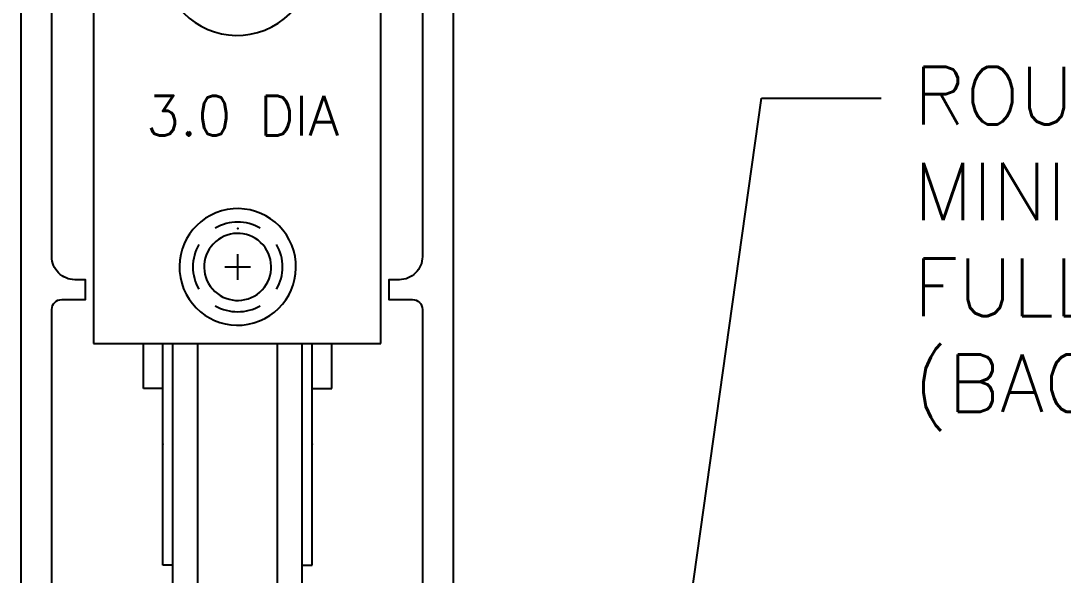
# Model space of a CAD drawing. Extents: x 0 to 79.8, y 0 to 38.2.
# Drawn here: x 59.907 to 63.17, y 30.592 to 32.328 of the extents above; entities that cross this region are included whole.
import ezdxf
from ezdxf.enums import TextEntityAlignment as Align

# ---------------------------------------------------------------- set-up
doc = ezdxf.new("R2010")
doc.units = 0
doc.header["$MEASUREMENT"] = 0
doc.layers.get('0').update_dxf_attribs({"linetype": 'CONTINUOUS'})
for name, color, linetype in [('DIM', 4, 'CONTINUOUS'), ('HARDWARE', 7, 'CONTINUOUS'), ('TEXT', 7, 'CONTINUOUS'), ('VENT', 5, 'CONTINUOUS')]:
    doc.layers.add(name, color=color, linetype=linetype)
doc.styles.add('ROMANS', font='romans')
doc.styles.get("Standard").update_dxf_attribs({"font": 'simplex.shx'})
doc.dimstyles.get("Standard").update_dxf_attribs({"dimtxt": 0.18, "dimasz": 0.18, "dimexe": 0.18, "dimexo": 0.0625, "dimgap": 0.09, "dimtad": 0, "dimtih": 1, "dimtoh": 1, "dimdec": 4, "dimzin": 0, "dimdsep": 46, "dimtxsty": 'Standard', "dimcen": 0.09, "dimadec": 0, "dimazin": 0, "dimtfac": 1, "dimtdec": 4, "dimtofl": 0, "dimtmove": 0, "dimatfit": 3, "dimfxl": 0, "dimtolj": 1, "dimtzin": 0, "dimarcsym": 0})

# ---------------------------------------------------------------- blocks, each defined once
blk = doc.blocks.new('3027 MAMMOTH B-RAIL')
at = {"color": 0}
for points in [[(0.58, -0.665), (0.58, -2.484, -0.414214), (0.508, -2.556), (0.475, -2.556), (0.475, -2.618), (0.549, -2.618, -0.414214), (0.58, -2.649), (0.58, -4.116, 0.414214), (0.59, -4.126), (0.667, -4.126, 0.414214), (0.677, -4.116), (0.677, 0.993, 0.414214)], [(-0.677, 0.993), (-0.677, -4.116, 0.414214), (-0.667, -4.126), (-0.59, -4.126, 0.414214), (-0.58, -4.116), (-0.58, -2.649, -0.414214), (-0.549, -2.618), (-0.475, -2.618), (-0.475, -2.556), (-0.508, -2.556, -0.414214), (-0.58, -2.484), (-0.58, -0.665, -0.414214)]]:
    blk.add_lwpolyline(points, format="xyb", dxfattribs=at)
blk = doc.blocks.new('Roller Assy 3p0 Dia - Side(EX)')
at = {"color": 7}
for p, q in [((-0.45, 0), (-0.45, -2.6)), ((0.45, 0), (-0.45, 0)), ((0.45, -2.6), (0.45, 0)), ((-0.03, -1.263), (-0.03, -1.34)), ((0.03, -1.34), (0.03, -1.263)), ((-0.06, -1.37), (-0.137, -1.37)), ((0.137, -1.37), (0.06, -1.37)), ((-0.137, -1.43), (-0.06, -1.43)), ((0.06, -1.43), (0.137, -1.43)), ((-0.03, -1.46), (-0.03, -1.537)), ((0.03, -1.537), (0.03, -1.46)), ((-0.45, -2.6), (0.45, -2.6)), ((-0.2932, -2.7403), (-0.2932, -2.6)), ((0.297, -2.7403), (0.297, -2.6)), ((-0.2312, -2.7403), (-0.2932, -2.7403)), ((0.235, -2.7403), (0.297, -2.7403))]:
    blk.add_line(p, q, dxfattribs=at)
at = {"linetype": 'Continuous'}
for p, q in [((0.001, -0.54), (0.001, -0.46)), ((-0.039, -0.5), (0.041, -0.5)), ((0.0019, -2.4), (0.0019, -2.32)), ((-0.0381, -2.36), (0.0419, -2.36))]:
    blk.add_line(p, q, dxfattribs=at)
for p, q in [((-0.233, -3.2938), (-0.233, -2.6)), ((-0.202, -2.6), (-0.202, -3.4919)), ((-0.1239, -2.6), (-0.1239, -3.4938)), ((0.1258, -2.6), (0.1258, -3.4938)), ((0.204, -3.4919), (0.204, -2.6)), ((0.235, -3.2938), (0.235, -2.6)), ((-0.202, -3.2938), (-0.233, -3.2938)), ((0.204, -3.2938), (0.235, -3.2938))]:
    blk.add_line(p, q)
at = {"color": 7}
for centre, radius, start, end in [((0.001, -0.5), 0.1825, 106.169, 106.1378), ((0.001, -0.5), 0.105, 131.0231, 130.9828), ((0, -1.4), 0.235, 117.4668, 117.4309), ((0, -1.4), 0.1403, 77.6505, 102.3495), ((0, -1.4), 0.1403, 167.6505, 192.3495), ((-0.06, -1.34), 0.03, 270, 0), ((0.06, -1.34), 0.03, 180, 270), ((0, -1.4), 0.1403, 347.6505, 12.3495), ((-0.06, -1.46), 0.03, 0, 90), ((0.06, -1.46), 0.03, 90, 180), ((0, -1.4), 0.1403, 257.6505, 282.3495), ((0.0019, -2.36), 0.1825, 106.169, 106.1378), ((0.0019, -2.36), 0.105, 131.0231, 130.9828)]:
    blk.add_arc(centre, radius, start, end, dxfattribs=at)
at = {"color": 7, "linetype": 'Continuous'}
for centre, start, end in [((0.001, -0.5), 60, 120), ((0.001, -0.5), 150, 210), ((0.001, -0.5), 330, 30), ((0.001, -0.5), 240, 300), ((0.0019, -2.36), 60, 120), ((0.0019, -2.36), 150, 210), ((0.0019, -2.36), 330, 30), ((0.0019, -2.36), 240, 300)]:
    blk.add_arc(centre, 0.1403, start, end, dxfattribs=at)
for centre, radius, start, end in [((0.001, -3.5), 0.125, 2.8293, 177.1707), ((-0.1629, -3.4919), 0.0391, 180, 357.1707), ((0.1649, -3.4919), 0.0391, 182.8293, 0)]:
    blk.add_arc(centre, radius, start, end)
at = {"color": 7, "linetype": 'ByBlock'}
for p in [(-0.45, 0), (0.45, 0), (0.001, -0.38), (0.0019, -2.24)]:
    blk.add_point(p, dxfattribs=at)
at = {"color": 0, "linetype": 'ByBlock'}
for p in [(-0.45, 0), (-0.45, 0), (0.45, 0), (0.45, 0), (-0.233, -2.9152), (0.235, -2.9152), (0.001, -3.375), (-0.1239, -3.4938), (0.204, -3.4919)]:
    blk.add_point(p, dxfattribs=at)
blk.add_text('3.0 DIA', height=0.125).set_placement((0.0172, -1.9487), align=Align.CENTER)
blk = doc.blocks.new('*U110')
at = {"layer": 'HARDWARE'}
blk.add_blockref('Roller Assy 3p0 Dia - Side(EX)', (0.954, 3.572), dxfattribs=at)
at = {"layer": 'VENT'}
blk.add_blockref('3027 MAMMOTH B-RAIL', (0.954, 3.728), dxfattribs=at)

msp = doc.modelspace()

# ---------------------------------------------------------------- block references
at = {"layer": 'DIM'}
msp.add_blockref('*U110', (59.6298986, 30.3450213), dxfattribs=at)

# ---------------------------------------------------------------- texts
at = {"layer": 'TEXT', "insert": (62.7019529, 32.1834357), "char_height": 0.18, "attachment_point": 1, "style": 'ROMANS'}
msp.add_mtext('\\A1;ROUGH OPENING:\\PMINIMUM 1/2" CLEARANCE AROUND\\PFULL PERIMETER OF SUB-SILLPAN\\P(BACK-FILL BY OTHERS)', dxfattribs=at)

# ---------------------------------------------------------------- leaders
at = {"layer": 'TEXT'}
msp.add_leader([(61.9605198, 30.203801), (62.2252206, 32.0853919), (62.6002206, 32.0853919)], dimstyle='Standard', dxfattribs=at)

doc.saveas('drawing.dxf')
